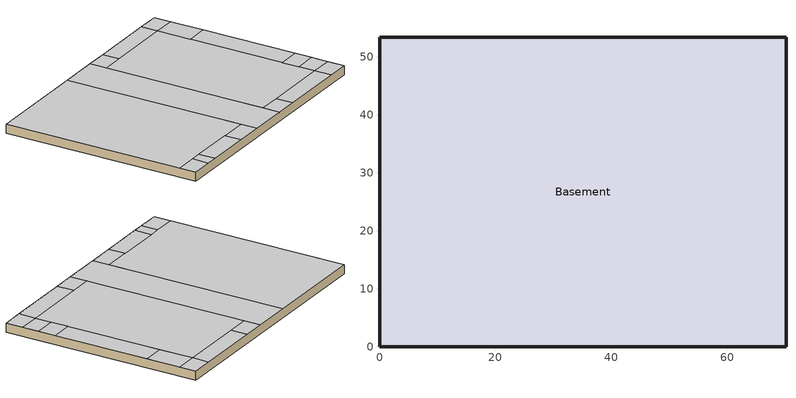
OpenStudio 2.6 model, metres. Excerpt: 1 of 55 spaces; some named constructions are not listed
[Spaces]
Basement
 floor ground: 70.1,53.34 70.1,0 0,0 0,53.34 z-2.44
 wall ground: 0,53.34 0,0 70.1,0 70.1,53.34 0,53.34 z-2.44:0
 ceiling adiabatic (BTAP-Int-Wall): 70.1,9.14 70.1,13.72 64.01,13.72 64.01,9.14 z0; 45.72,0 45.72,4.57 39.62,4.57 39.62,0 z0; 45.72,48.77 45.72,53.34 39.62,53.34 39.62,48.77 z0; 70.1,39.62 70.1,48.77 64.01,48.77 64.01,39.62 z0; 64.01,0 64.01,4.57 45.72,4.57 45.72,0 z0; 64.01,48.77 64.01,53.34 45.72,53.34 45.72,48.77 z0; 21.34,0 21.34,4.57 9.14,4.57 9.14,0 z0; 9.14,0 9.14,4.57 6.1,4.57 6.1,0 z0; 70.1,4.57 70.1,9.14 64.01,9.14 64.01,4.57 z0
 ceiling to Corridor_Flr_1: 39.62,0 39.62,53.34 28.96,53.34 28.96,0 z0
 ceiling to ER_Trauma1_Flr_1: 70.1,0 70.1,4.57 64.01,4.57 64.01,0 z0
 ceiling to ER_Trauma2_Flr_1: 70.1,48.77 70.1,53.34 64.01,53.34 64.01,48.77 z0
 ceiling to Lobby_Records_Flr_1: 6.1,0 6.1,4.57 0,4.57 0,0 z0; 28.96,4.57 28.96,53.34 0,53.34 0,4.57 z0; 28.96,0 28.96,4.57 21.34,4.57 21.34,0 z0
 ceiling to ER_NurseStn_Lobby_Flr_1: 64.01,4.57 64.01,48.77 39.62,48.77 39.62,4.57 z0; 70.1,13.72 70.1,39.62 64.01,39.62 64.01,13.72 z0
[Sizing:Zone] Zone Cooling Design Supply Air Temperature Input Method=SupplyAirTemperature; Zone Cooling Design Supply Air Temperature {C}=14; Zone Cooling Design Supply Air Temperature Difference {deltaC}=11.11; Zone Heating Design Supply Air Temperature Input Method=SupplyAirTemperature; Zone Heating Design Supply Air Temperature {C}=40; Zone Heating Design Supply Air Temperature Difference {deltaC}=11.11; Zone Cooling Design Supply Air Humidity Ratio {kg-H2O/kg-air}=0.0085; Zone Heating Design Supply Air Humidity Ratio {kg-H2O/kg-air}=0.008; Cooling Design Air Flow Method=DesignDay; Heating Design Air Flow Method=DesignDay; Account for Dedicated Outdoor Air System=No; Dedicated Outdoor Air System Control Strategy=NeutralSupplyAir; Dedicated Outdoor Air Low Setpoint Temperature for Design {C}=autosize; Dedicated Outdoor Air High Setpoint Temperature for Design {C}=autosize
Basement ZN; Corridor_Flr_1 ZN; Corridor_Flr_2 ZN; Corridor_Flr_5 ZN; Corridor_NW_Flr_3 ZN; Corridor_NW_Flr_4 ZN; Corridor_SE_Flr_3 ZN; Corridor_SE_Flr_4 ZN; Dining_Flr_5 ZN; ER_Exam1_Mult4_Flr_1 ZN; ER_Exam3_Mult4_Flr_1 ZN; ER_NurseStn_Lobby_Flr_1 ZN; ER_Trauma1_Flr_1 ZN; ER_Trauma2_Flr_1 ZN; ER_Triage_Mult4_Flr_1 ZN; ICU_Flr_2 ZN; ICU_NurseStn_Lobby_Flr_2 ZN; IC_PatRoom1_Mult5_Flr_2 ZN; IC_PatRoom2_Flr_2 ZN; IC_PatRoom3_Mult6_Flr_2 ZN; Kitchen_Flr_5 ZN; Lab_Flr_3 ZN; Lab_Flr_4 ZN; Lobby_Records_Flr_1 ZN; NurseStn_Lobby_Flr_3 ZN; NurseStn_Lobby_Flr_4 ZN; NurseStn_Lobby_Flr_5 ZN; Office1_Flr_5 ZN; Office1_Mult4_Flr_1 ZN; Office2_Mult5_Flr_5 ZN; Office3_Flr_5 ZN; Office4_Mult6_Flr_5 ZN; OR1_Flr_2 ZN; OR2_Mult5_Flr_2 ZN; OR3_Flr_2 ZN; OR4_Flr_2 ZN; OR_NurseStn_Lobby_Flr_2 ZN; PatRoom1_Mult10_Flr_3 ZN; PatRoom1_Mult10_Flr_4 ZN; PatRoom2_Flr_3 ZN; PatRoom2_Flr_4 ZN; PatRoom3_Mult10_Flr_3 ZN; PatRoom3_Mult10_Flr_4 ZN; PatRoom4_Flr_3 ZN; PatRoom4_Flr_4 ZN; PatRoom5_Mult10_Flr_3 ZN; PatRoom5_Mult10_Flr_4 ZN; PatRoom6_Flr_3 ZN; PatRoom6_Flr_4 ZN; PatRoom7_Mult10_Flr_3 ZN; PatRoom7_Mult10_Flr_4 ZN; PatRoom8_Flr_3 ZN; PatRoom8_Flr_4 ZN; PhysTherapy_Flr_3 ZN; Radiology_Flr_4 ZN
[Zone equipment]
Basement ZN: Zone HVAC Ideal Loads Air System 1
Corridor_Flr_1 ZN: Zone HVAC Ideal Loads Air System 2
Corridor_Flr_2 ZN: Zone HVAC Ideal Loads Air System 3
Corridor_Flr_5 ZN: Zone HVAC Ideal Loads Air System 4
Corridor_NW_Flr_3 ZN: Zone HVAC Ideal Loads Air System 5
Corridor_NW_Flr_4 ZN: Zone HVAC Ideal Loads Air System 6
Corridor_SE_Flr_3 ZN: Zone HVAC Ideal Loads Air System 7
Corridor_SE_Flr_4 ZN: Zone HVAC Ideal Loads Air System 8
Dining_Flr_5 ZN: Zone HVAC Ideal Loads Air System 9
ER_Exam1_Mult4_Flr_1 ZN: Zone HVAC Ideal Loads Air System 10
ER_Exam3_Mult4_Flr_1 ZN: Zone HVAC Ideal Loads Air System 11
ER_NurseStn_Lobby_Flr_1 ZN: Zone HVAC Ideal Loads Air System 12
ER_Trauma1_Flr_1 ZN: Zone HVAC Ideal Loads Air System 13
ER_Trauma2_Flr_1 ZN: Zone HVAC Ideal Loads Air System 14
ER_Triage_Mult4_Flr_1 ZN: Zone HVAC Ideal Loads Air System 15
ICU_Flr_2 ZN: Zone HVAC Ideal Loads Air System 16
ICU_NurseStn_Lobby_Flr_2 ZN: Zone HVAC Ideal Loads Air System 17
IC_PatRoom1_Mult5_Flr_2 ZN: Zone HVAC Ideal Loads Air System 18
IC_PatRoom2_Flr_2 ZN: Zone HVAC Ideal Loads Air System 19
IC_PatRoom3_Mult6_Flr_2 ZN: Zone HVAC Ideal Loads Air System 20
Kitchen_Flr_5 ZN: Zone HVAC Ideal Loads Air System 21
Lab_Flr_3 ZN: Zone HVAC Ideal Loads Air System 22
Lab_Flr_4 ZN: Zone HVAC Ideal Loads Air System 23
Lobby_Records_Flr_1 ZN: Zone HVAC Ideal Loads Air System 24
NurseStn_Lobby_Flr_3 ZN: Zone HVAC Ideal Loads Air System 25
NurseStn_Lobby_Flr_4 ZN: Zone HVAC Ideal Loads Air System 26
NurseStn_Lobby_Flr_5 ZN: Zone HVAC Ideal Loads Air System 27
Office1_Flr_5 ZN: Zone HVAC Ideal Loads Air System 28
Office1_Mult4_Flr_1 ZN: Zone HVAC Ideal Loads Air System 29
Office2_Mult5_Flr_5 ZN: Zone HVAC Ideal Loads Air System 30
Office3_Flr_5 ZN: Zone HVAC Ideal Loads Air System 31
Office4_Mult6_Flr_5 ZN: Zone HVAC Ideal Loads Air System 32
OR1_Flr_2 ZN: Zone HVAC Ideal Loads Air System 33
OR2_Mult5_Flr_2 ZN: Zone HVAC Ideal Loads Air System 34
OR3_Flr_2 ZN: Zone HVAC Ideal Loads Air System 35
OR4_Flr_2 ZN: Zone HVAC Ideal Loads Air System 36
OR_NurseStn_Lobby_Flr_2 ZN: Zone HVAC Ideal Loads Air System 37
PatRoom1_Mult10_Flr_3 ZN: Zone HVAC Ideal Loads Air System 38
PatRoom1_Mult10_Flr_4 ZN: Zone HVAC Ideal Loads Air System 39
PatRoom2_Flr_3 ZN: Zone HVAC Ideal Loads Air System 40
PatRoom2_Flr_4 ZN: Zone HVAC Ideal Loads Air System 41
PatRoom3_Mult10_Flr_3 ZN: Zone HVAC Ideal Loads Air System 42
PatRoom3_Mult10_Flr_4 ZN: Zone HVAC Ideal Loads Air System 43
PatRoom4_Flr_3 ZN: Zone HVAC Ideal Loads Air System 44
PatRoom4_Flr_4 ZN: Zone HVAC Ideal Loads Air System 45
PatRoom5_Mult10_Flr_3 ZN: Zone HVAC Ideal Loads Air System 46
PatRoom5_Mult10_Flr_4 ZN: Zone HVAC Ideal Loads Air System 47
PatRoom6_Flr_3 ZN: Zone HVAC Ideal Loads Air System 48
PatRoom6_Flr_4 ZN: Zone HVAC Ideal Loads Air System 49
PatRoom7_Mult10_Flr_3 ZN: Zone HVAC Ideal Loads Air System 50
PatRoom7_Mult10_Flr_4 ZN: Zone HVAC Ideal Loads Air System 51
PatRoom8_Flr_3 ZN: Zone HVAC Ideal Loads Air System 52
PatRoom8_Flr_4 ZN: Zone HVAC Ideal Loads Air System 53
PhysTherapy_Flr_3 ZN: Zone HVAC Ideal Loads Air System 54
Radiology_Flr_4 ZN: Zone HVAC Ideal Loads Air System 55
[Schedule:Ruleset]
Name | Default Day Schedule
NECB-H-Occupancy-NECB-H-Lighting-0.1-0.0-0.67-Light Ruleset | NECB-H-Occupancy-NECB-H-Lighting-0.1-0.0-0.67-Light Default
NECB-C-Occupancy | NECB-C-Occupancy Default
NECB-C-Occupancy-NECB-C-Lighting-0.2-0.0-0.67-Light Ruleset | NECB-C-Occupancy-NECB-C-Lighting-0.2-0.0-0.67-Light Default
NECB-C-Electric-Equipment | NECB-C-Electric-Equipment Default
NECB-C-Thermostat Setpoint-Heating | NECB-C-Thermostat Setpoint-Heating Default
NECB-C-Thermostat Setpoint-Cooling | NECB-C-Thermostat Setpoint-Cooling Default
[Schedule:Day]
NECB-H-Occupancy-NECB-H-Lighting-0.1-0.0-0.67-Light Default; NECB-H-Occupancy-NECB-H-Lighting-0.1-0.0-0.67-Default|Wkdy-Light Day; NECB-H-Occupancy-NECB-H-Lighting-0.1-0.0-0.67-Sat-Light Day; NECB-H-Occupancy-NECB-H-Lighting-0.1-0.0-0.67-Sun|Hol-Light Day: 24, 0, 0.9
NECB-C-Occupancy Default; NECB-C-Occupancy Default|Wkdy Day: 8, 0, 0, 9, 0, 0.1, 10, 0, 0.2, 12, 0, 0.5, 16, 0, 0.7, 17, 0, 0.8, 18, 0, 0.7, 19, 0, 0.5, 21, 0, 0.3, 24, 0, 0
NECB-C-Occupancy Sat Day: 8, 0, 0, 9, 0, 0.1, 10, 0, 0.2, 11, 0, 0.5, 12, 0, 0.6, 13, 0, 0.8, 16, 0, 0.9, 17, 0, 0.8, 18, 0, 0.7, 19, 0, 0.5, 21, 0, 0.2, 24, 0, 0
NECB-C-Occupancy Sun|Hol Day: 8, 0, 0, 9, 0, 0.1, 10, 0, 0.2, 11, 0, 0.5, 12, 0, 0.6, 13, 0, 0.8, 16, 0, 0.9, 17, 0, 0.8, 18, 0, 0.7, 19, 0, 0.5, 24, 0, 0
NECB-C-Occupancy-NECB-C-Lighting-0.2-0.0-0.67-Light Default; NECB-C-Occupancy-NECB-C-Lighting-0.2-0.0-0.67-Default|Wkdy-Light Day; NECB-C-Occupancy-NECB-C-Lighting-0.2-0.0-0.67-Sat-Light Day: 8, 0, 0.0433, 9, 0, 0.433, 19, 0, 0.9, 20, 0, 0.6, 21, 0, 0.5, 24, 0, 0.0433
NECB-C-Occupancy-NECB-C-Lighting-0.2-0.0-0.67-Sun|Hol-Light Day: 8, 0, 0.0433, 9, 0, 0.433, 19, 0, 0.9, 24, 0, 0.0433
NECB-C-Electric-Equipment Default; NECB-C-Electric-Equipment Default|Wkdy Day; NECB-C-Electric-Equipment Sat Day: 8, 0, 0.05, 9, 0, 0.5, 19, 0, 0.9, 20, 0, 0.6, 21, 0, 0.5, 24, 0, 0.05
NECB-C-Electric-Equipment Sun|Hol Day: 8, 0, 0.05, 9, 0, 0.5, 19, 0, 0.9, 24, 0, 0.05
NECB-C-Thermostat Setpoint-Heating Default; NECB-C-Thermostat Setpoint-Heating Default|Wkdy Day; NECB-C-Thermostat Setpoint-Heating Sat Day: 7, 0, 18, 8, 0, 20, 21, 0, 22, 24, 0, 18
NECB-C-Thermostat Setpoint-Heating Sun|Hol Day: 9, 0, 18, 10, 0, 20, 19, 0, 22, 24, 0, 18
NECB-C-Thermostat Setpoint-Cooling Default; NECB-C-Thermostat Setpoint-Cooling Default|Wkdy Day; NECB-C-Thermostat Setpoint-Cooling Sat Day: 7, 0, 35, 21, 0, 24, 24, 0, 35
NECB-C-Thermostat Setpoint-Cooling Sun|Hol Day: 7, 0, 35, 19, 0, 24, 24, 0, 35
[Schedule:Rule] Date Specification Type=DateRange; Start Month=1; Start Day=1; End Month=12; End Day=31
Name | Schedule Ruleset | Rule Order | Day Schedule | Apply Monday | Apply Tuesday | Apply Wednesday | Apply Thursday | Apply Friday | Apply Saturday | Apply Sunday
Schedule Rule 35 | NECB-H-Occupancy-NECB-H-Lighting-0.1-0.0-0.67-Light Ruleset | 2 | NECB-H-Occupancy-NECB-H-Lighting-0.1-0.0-0.67-Default|Wkdy-Light Day | Yes | Yes | Yes | Yes | Yes
Schedule Rule 36 | NECB-H-Occupancy-NECB-H-Lighting-0.1-0.0-0.67-Light Ruleset | 1 | NECB-H-Occupancy-NECB-H-Lighting-0.1-0.0-0.67-Sat-Light Day |  |  |  |  |  | Yes
Schedule Rule 37 | NECB-H-Occupancy-NECB-H-Lighting-0.1-0.0-0.67-Light Ruleset | 0 | NECB-H-Occupancy-NECB-H-Lighting-0.1-0.0-0.67-Sun|Hol-Light Day |  |  |  |  |  |  | Yes
Schedule Rule 38 | NECB-C-Occupancy | 2 | NECB-C-Occupancy Default|Wkdy Day | Yes | Yes | Yes | Yes | Yes
Schedule Rule 39 | NECB-C-Occupancy | 1 | NECB-C-Occupancy Sat Day |  |  |  |  |  | Yes
Schedule Rule 40 | NECB-C-Occupancy | 0 | NECB-C-Occupancy Sun|Hol Day |  |  |  |  |  |  | Yes
Schedule Rule 41 | NECB-C-Occupancy-NECB-C-Lighting-0.2-0.0-0.67-Light Ruleset | 2 | NECB-C-Occupancy-NECB-C-Lighting-0.2-0.0-0.67-Default|Wkdy-Light Day | Yes | Yes | Yes | Yes | Yes
Schedule Rule 42 | NECB-C-Occupancy-NECB-C-Lighting-0.2-0.0-0.67-Light Ruleset | 1 | NECB-C-Occupancy-NECB-C-Lighting-0.2-0.0-0.67-Sat-Light Day |  |  |  |  |  | Yes
Schedule Rule 43 | NECB-C-Occupancy-NECB-C-Lighting-0.2-0.0-0.67-Light Ruleset | 0 | NECB-C-Occupancy-NECB-C-Lighting-0.2-0.0-0.67-Sun|Hol-Light Day |  |  |  |  |  |  | Yes
Schedule Rule 44 | NECB-C-Electric-Equipment | 2 | NECB-C-Electric-Equipment Default|Wkdy Day | Yes | Yes | Yes | Yes | Yes
Schedule Rule 45 | NECB-C-Electric-Equipment | 1 | NECB-C-Electric-Equipment Sat Day |  |  |  |  |  | Yes
Schedule Rule 46 | NECB-C-Electric-Equipment | 0 | NECB-C-Electric-Equipment Sun|Hol Day |  |  |  |  |  |  | Yes
Schedule Rule 47 | NECB-C-Thermostat Setpoint-Heating | 2 | NECB-C-Thermostat Setpoint-Heating Default|Wkdy Day | Yes | Yes | Yes | Yes | Yes
Schedule Rule 48 | NECB-C-Thermostat Setpoint-Heating | 1 | NECB-C-Thermostat Setpoint-Heating Sat Day |  |  |  |  |  | Yes
Schedule Rule 49 | NECB-C-Thermostat Setpoint-Heating | 0 | NECB-C-Thermostat Setpoint-Heating Sun|Hol Day |  |  |  |  |  |  | Yes
Schedule Rule 50 | NECB-C-Thermostat Setpoint-Cooling | 2 | NECB-C-Thermostat Setpoint-Cooling Default|Wkdy Day | Yes | Yes | Yes | Yes | Yes
Schedule Rule 51 | NECB-C-Thermostat Setpoint-Cooling | 1 | NECB-C-Thermostat Setpoint-Cooling Sat Day |  |  |  |  |  | Yes
Schedule Rule 52 | NECB-C-Thermostat Setpoint-Cooling | 0 | NECB-C-Thermostat Setpoint-Cooling Sun|Hol Day |  |  |  |  |  |  | Yes
